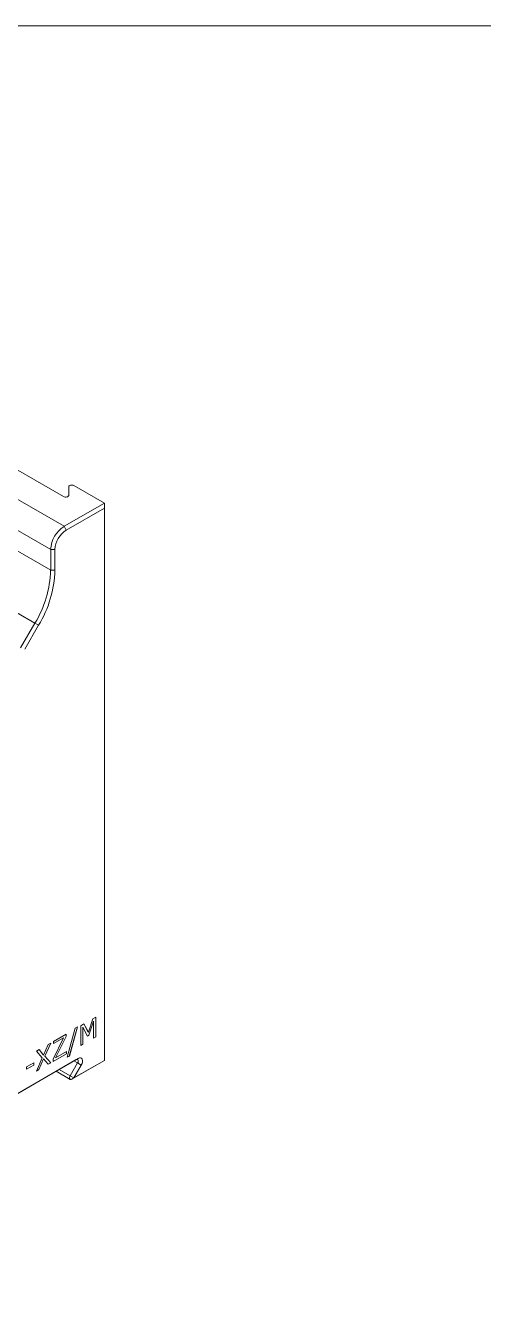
# Model space of a CAD drawing. Header units: millimetres. Extents: x 2 to 278, y 1 to 215.
# Drawn here: x 177 to 202.6, y 142.9 to 214.6 of the extents above; entities that cross this region are included whole.
import ezdxf

# ---------------------------------------------------------------- set-up
doc = ezdxf.new("R2010")
doc.units = ezdxf.units.MM

msp = doc.modelspace()

# ---------------------------------------------------------------- linework, layer by layer
at = {"color": 7, "linetype": 'Continuous', "lineweight": 18}
for p, q in [((1.579, 214.645), (277.989, 214.645)), ((154.695, 202.477), (179.151, 188.359)), ((152.482, 202.113), (179.183, 186.699)), ((178.435, 185.402), (151.733, 200.817)), ((178.435, 184.242), (151.733, 199.656)), ((177.558, 181.291), (150.857, 196.706)), ((179.44, 188.428), (179.44, 188.906)), ((181.428, 187.995), (179.729, 188.976)), ((179.183, 186.699), (181.428, 187.995)), ((181.428, 187.718), (179.303, 186.491)), ((181.428, 187.718), (181.428, 187.995)), ((181.428, 156.884), (181.428, 187.718)), ((179.303, 186.491), (179.183, 186.699)), ((178.674, 185.402), (178.435, 185.402)), ((178.435, 184.242), (178.435, 185.402)), ((178.674, 185.402), (178.674, 184.242)), ((178.674, 184.242), (178.435, 184.242)), ((176.758, 179.906), (177.558, 181.291)), ((177.762, 181.173), (176.998, 179.849)), ((177.762, 181.173), (177.558, 181.291)), ((179.359, 157.056), (179.81, 158.689)), ((179.927, 158.756), (179.475, 157.124)), ((179.929, 158.757), (179.476, 157.124)), ((179.81, 158.689), (179.929, 158.757)), ((180.111, 158.82), (180.286, 158.921)), ((180.111, 157.714), (180.111, 158.82)), ((180.231, 158.739), (180.231, 157.785)), ((180.231, 158.739), (180.232, 158.738)), ((180.232, 158.738), (180.232, 157.784)), ((180.491, 158.242), (180.232, 158.738)), ((180.285, 158.921), (180.535, 158.453)), ((180.286, 158.921), (180.536, 158.452)), ((180.536, 158.452), (180.778, 159.205)), ((180.825, 159.082), (180.564, 158.285)), ((180.826, 159.081), (180.565, 158.284)), ((180.778, 159.205), (180.948, 159.303)), ((180.825, 159.082), (180.826, 159.081)), ((180.826, 158.127), (180.826, 159.081)), ((180.946, 159.302), (180.946, 158.198)), ((180.948, 159.303), (180.948, 158.197)), ((178.571, 156.951), (179.155, 158.142)), ((178.595, 157.945), (179.298, 158.351)), ((179.154, 158.143), (178.595, 157.821)), ((179.155, 158.142), (178.595, 157.819)), ((178.595, 157.819), (178.595, 157.945)), ((179.297, 158.226), (178.71, 157.033)), ((179.298, 158.225), (178.711, 157.032)), ((179.154, 158.143), (179.155, 158.142)), ((179.297, 158.351), (179.297, 158.226)), ((179.297, 158.226), (179.298, 158.225)), ((179.298, 158.351), (179.298, 158.225)), ((180.564, 158.285), (180.491, 158.243)), ((180.565, 158.284), (180.491, 158.242)), ((180.535, 158.453), (180.536, 158.452)), ((180.564, 158.285), (180.565, 158.284)), ((180.946, 158.198), (180.826, 158.128)), ((180.948, 158.197), (180.826, 158.127)), ((180.946, 158.198), (180.948, 158.197)), ((177.649, 157.399), (177.795, 157.483)), ((177.965, 157.028), (177.649, 157.399)), ((177.794, 157.483), (178.041, 157.177)), ((177.795, 157.483), (178.042, 157.176)), ((178.041, 157.177), (178.042, 157.176)), ((178.042, 157.176), (178.291, 157.769)), ((178.436, 157.853), (178.112, 157.121)), ((178.438, 157.854), (178.113, 157.12)), ((178.291, 157.769), (178.438, 157.854)), ((179.309, 157.253), (178.571, 156.826)), ((179.311, 157.252), (178.571, 156.825)), ((178.711, 157.032), (179.311, 157.378)), ((179.309, 157.377), (179.309, 157.253)), ((179.309, 157.253), (179.311, 157.252)), ((179.311, 157.378), (179.311, 157.252)), ((180.231, 157.785), (180.111, 157.715)), ((180.232, 157.784), (180.111, 157.714)), ((180.231, 157.785), (180.232, 157.784)), ((155.518, 142.877), (179.974, 156.995)), ((179.854, 156.926), (155.518, 142.877)), ((177.092, 156.517), (177.492, 156.748)), ((177.491, 156.623), (177.092, 156.393)), ((177.492, 156.622), (177.092, 156.391)), ((177.092, 156.391), (177.092, 156.517)), ((177.491, 156.747), (177.491, 156.623)), ((177.491, 156.623), (177.492, 156.622)), ((177.492, 156.748), (177.492, 156.622)), ((177.637, 156.286), (177.965, 157.028)), ((178.035, 156.972), (177.783, 156.372)), ((178.036, 156.972), (177.784, 156.371)), ((178.035, 156.972), (178.036, 156.972)), ((178.292, 156.664), (178.036, 156.972)), ((178.112, 157.121), (178.436, 156.749)), ((178.112, 157.121), (178.113, 157.12)), ((178.113, 157.12), (178.438, 156.748)), ((178.436, 156.749), (178.291, 156.665)), ((178.438, 156.748), (178.292, 156.664)), ((178.436, 156.749), (178.438, 156.748)), ((178.571, 156.825), (178.571, 156.951)), ((178.71, 157.033), (178.711, 157.032)), ((179.476, 157.124), (179.359, 157.056)), ((179.475, 157.124), (179.36, 157.058)), ((179.475, 157.124), (179.476, 157.124)), ((179.524, 156.021), (179.939, 156.739)), ((181.428, 156.884), (179.609, 155.834)), ((179.729, 155.903), (181.428, 156.884)), ((180.143, 156.621), (179.729, 155.903)), ((179.974, 156.995), (179.854, 156.926)), ((180.143, 156.621), (179.939, 156.739)), ((181.428, 156.884), (181.428, 156.884)), ((177.784, 156.371), (177.637, 156.286)), ((177.783, 156.372), (177.638, 156.288)), ((177.783, 156.372), (177.784, 156.371)), ((178.736, 156.281), (179.524, 155.826)), ((179.729, 155.903), (179.524, 156.021)), ((179.729, 155.903), (179.609, 155.834))]:
    msp.add_line(p, q, dxfattribs=at)
at = {"color": 8, "linetype": 'Continuous', "lineweight": 18}
for p, q in [((179.939, 156.739), (179.734, 156.857)), ((178.906, 156.379), (179.524, 156.021))]:
    msp.add_line(p, q, dxfattribs=at)
at = {"color": 7, "linetype": 'Continuous', "lineweight": 18, "flags": 128}
for points in [[(179.44, 188.906), (179.447, 188.935), (179.468, 188.961), (179.502, 188.982), (179.544, 188.997), (179.592, 189.004), (179.642, 189.002), (179.689, 188.993), (179.729, 188.976)], [(179.151, 188.359), (179.191, 188.342), (179.237, 188.332), (179.287, 188.331), (179.335, 188.338), (179.378, 188.353), (179.411, 188.374), (179.432, 188.4), (179.44, 188.428)], [(179.939, 156.739), (179.96, 156.784), (179.971, 156.829), (179.973, 156.87), (179.965, 156.905), (179.947, 156.929), (179.921, 156.941), (179.889, 156.94), (179.854, 156.926)], [(179.974, 156.995), (180.043, 157.024), (180.107, 157.025), (180.159, 157.001), (180.195, 156.952), (180.212, 156.883), (180.209, 156.8), (180.185, 156.71), (180.143, 156.621)], [(179.609, 155.834), (179.574, 155.82), (179.543, 155.819), (179.517, 155.831), (179.498, 155.856), (179.49, 155.89), (179.492, 155.932), (179.503, 155.977), (179.524, 156.021)]]:
    msp.add_lwpolyline(points, dxfattribs=at)
at = {"color": 7, "linetype": 'Continuous', "lineweight": 18}
for centre, radius, start, end in [((180.059, 185.328), 1.626, 122.60548, 177.39452), ((180.039, 185.34), 1.366, 122.60548, 177.39452), ((172.33, 184.45), 6.108, 328.85627, 358.0435), ((172.326, 184.459), 6.352, 328.85627, 358.0435)]:
    msp.add_arc(centre, radius, start, end, dxfattribs=at)

doc.saveas('drawing.dxf')
